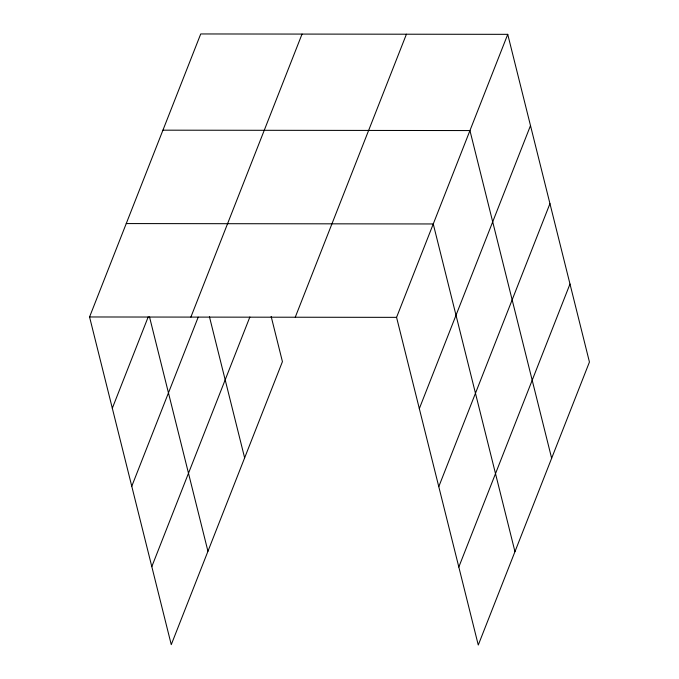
<?xml version="1.0" encoding="UTF-8"?>
<svg xmlns="http://www.w3.org/2000/svg" width="679" height="679" viewBox="0 0 679 679"><rect width="100%" height="100%" fill="white"/><g stroke="black" fill="none" stroke-linecap="round" stroke-linejoin="round"><path stroke-width="1.02" d="M271.167 316.473L282.43 361.644L171.261 644.66L89.56 316.966L200.729 33.95L507.739 34.34L589.44 362.034L478.271 645.05L396.57 317.356L507.739 34.34M112.315 408.249L148.234 316.821M190.875 317.101L302.045 34.077M131.768 486.266L198.192 317.169M151.807 566.642L249.864 317.008M295.255 317.229L406.424 34.213M419.325 408.639L530.494 125.615M438.778 486.656L549.948 203.632M458.817 567.033L569.987 284.017M162.926 130.173L469.944 130.563L551.645 458.257M126.243 223.569L433.253 223.96L514.962 551.654M89.56 316.966L396.57 317.356M209.455 316.77L244.635 457.867M149.516 316.906L207.944 551.263"/></g></svg>
